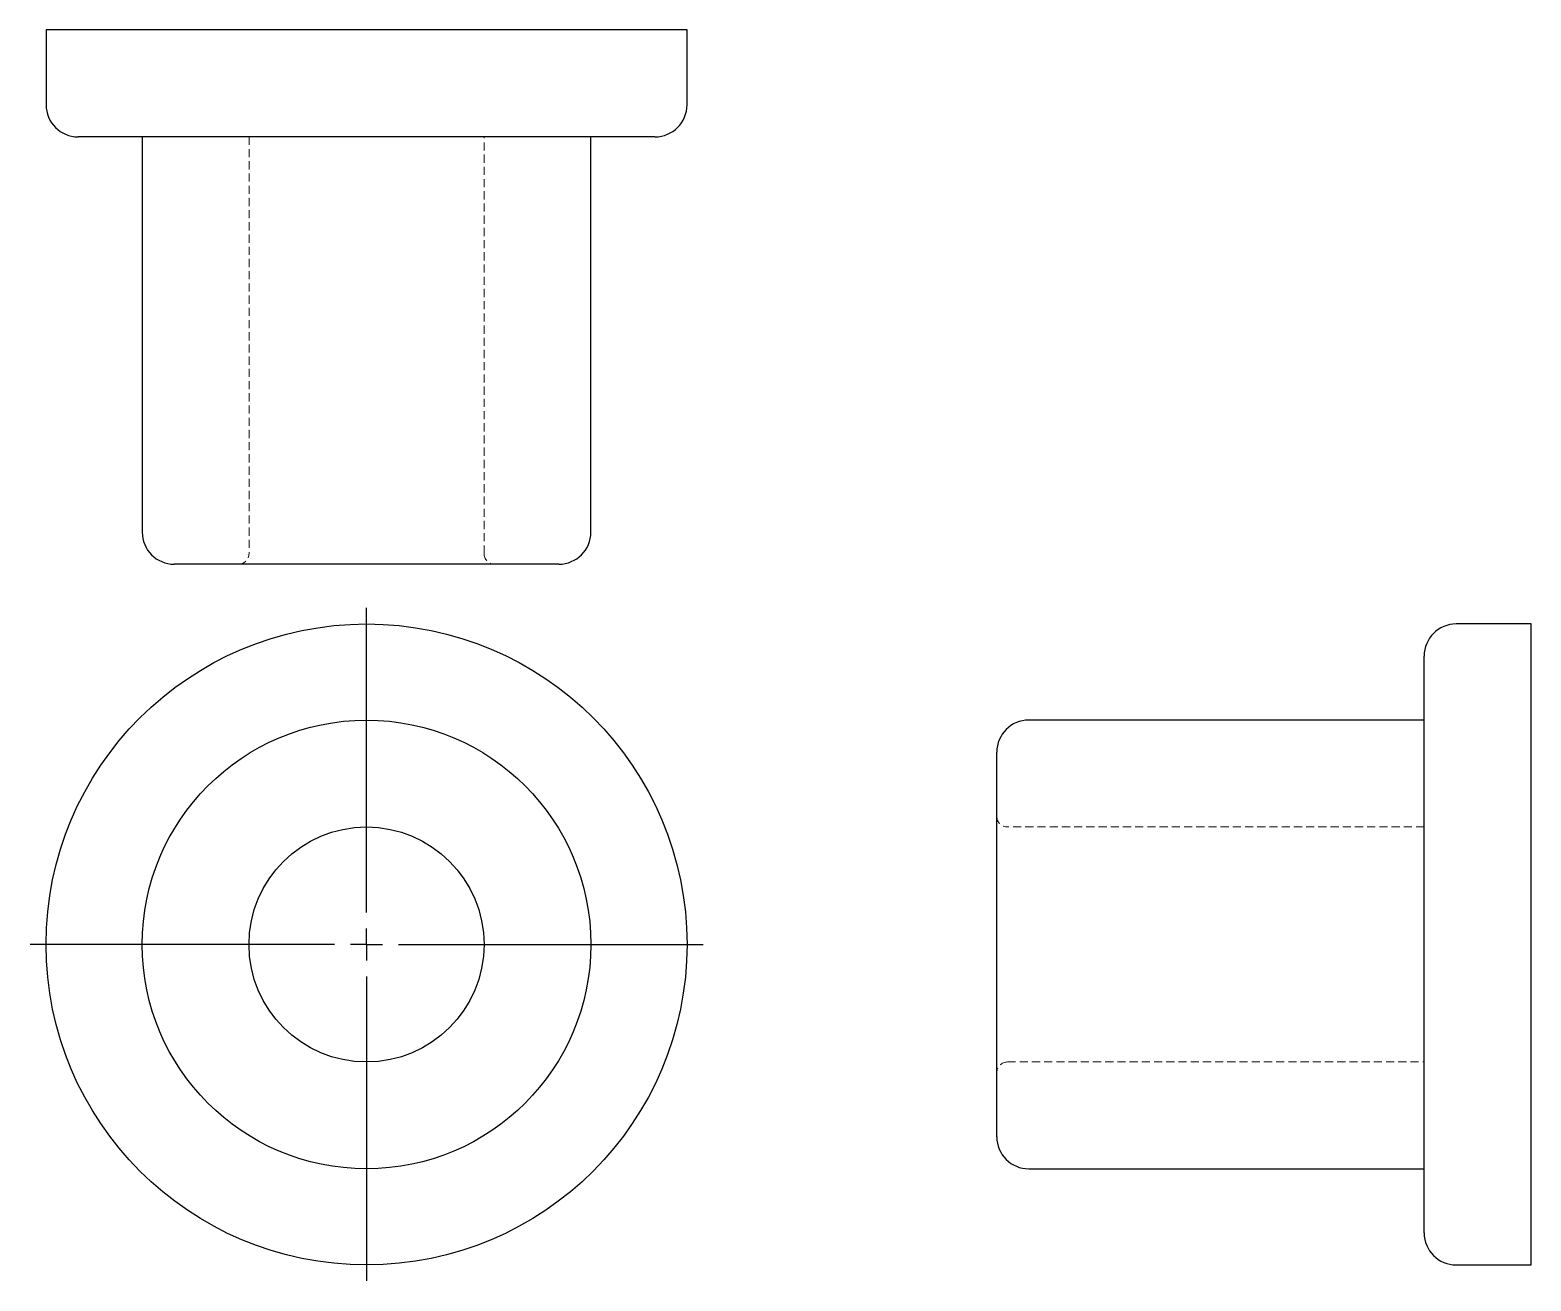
# Model space of a CAD drawing. Header units: millimetres. Extents: x 30 to 265, y 4 to 200.
import ezdxf

# ---------------------------------------------------------------- set-up
doc = ezdxf.new("R2010")
doc.units = ezdxf.units.MM
doc.linetypes.add('HIDDEN', pattern=[1.905, 1.27, -0.635])
doc.layers.add('10', color=7, linetype='Continuous')

# ---------------------------------------------------------------- blocks, each defined once
blk = doc.blocks.new('SW_CENTERMARKSYMBOL_0')
at = {"layer": '10', "color": 0}
for p, q in [((0, 5), (0, 52.5)), ((0, 0), (0, 2.5)), ((-5, 0), (-52.5, 0)), ((0, 0), (-2.5, 0)), ((0, 0), (0, -2.5)), ((0, 0), (2.5, 0)), ((5, 0), (52.5, 0)), ((0, -5), (0, -52.5))]:
    blk.add_line(p, q, dxfattribs=at)

msp = doc.modelspace()

# ---------------------------------------------------------------- linework, layer by layer
at = {"color": 7, "linetype": 'Continuous', "lineweight": 25}
for p, q in [((33, 199.67), (33, 188)), ((133, 199.67), (33, 199.67)), ((133, 188), (133, 199.67)), ((128, 183), (38, 183)), ((48, 183), (48, 121.33)), ((118, 121.33), (118, 183)), ((113, 116.33), (53, 116.33)), ((264.67, 107), (253, 107)), ((264.67, 57), (264.67, 107)), ((248, 57), (248, 102)), ((248, 92), (186.33, 92)), ((181.33, 57), (181.33, 87)), ((181.33, 27), (181.33, 57)), ((248, 12), (248, 57)), ((264.67, 7), (264.67, 57)), ((186.33, 22), (248, 22)), ((253, 7), (264.67, 7))]:
    msp.add_line(p, q, dxfattribs=at)
at = {"color": 7, "linetype": 'HIDDEN', "lineweight": 18}
for p, q in [((64.67, 183), (64.67, 118)), ((101.33, 118), (101.33, 183)), ((248, 75.33), (183, 75.33)), ((183, 38.67), (248, 38.67))]:
    msp.add_line(p, q, dxfattribs=at)
at = {"color": 7, "linetype": 'Continuous', "lineweight": 25}
for radius in [50, 35, 18.33]:
    msp.add_circle((83, 57), radius, dxfattribs=at)
for centre, start, end in [((38, 188), 180, 270), ((128, 188), 270, 0), ((53, 121.33), 180, 270), ((113, 121.33), 270, 0), ((253, 102), 90, 180), ((186.33, 87), 90, 180), ((186.33, 27), 180, 270), ((253, 12), 180, 270)]:
    msp.add_arc(centre, 5, start, end, dxfattribs=at)
at = {"color": 7, "linetype": 'HIDDEN', "lineweight": 18}
for centre, start, end in [((63, 118), 270, 0), ((103, 118), 180, 270), ((183, 77), 180, 270), ((183, 37), 90, 180)]:
    msp.add_arc(centre, 1.67, start, end, dxfattribs=at)

# ---------------------------------------------------------------- block references
at = {"layer": '10'}
msp.add_blockref('SW_CENTERMARKSYMBOL_0', (83, 57), dxfattribs=at)

doc.saveas('drawing.dxf')
